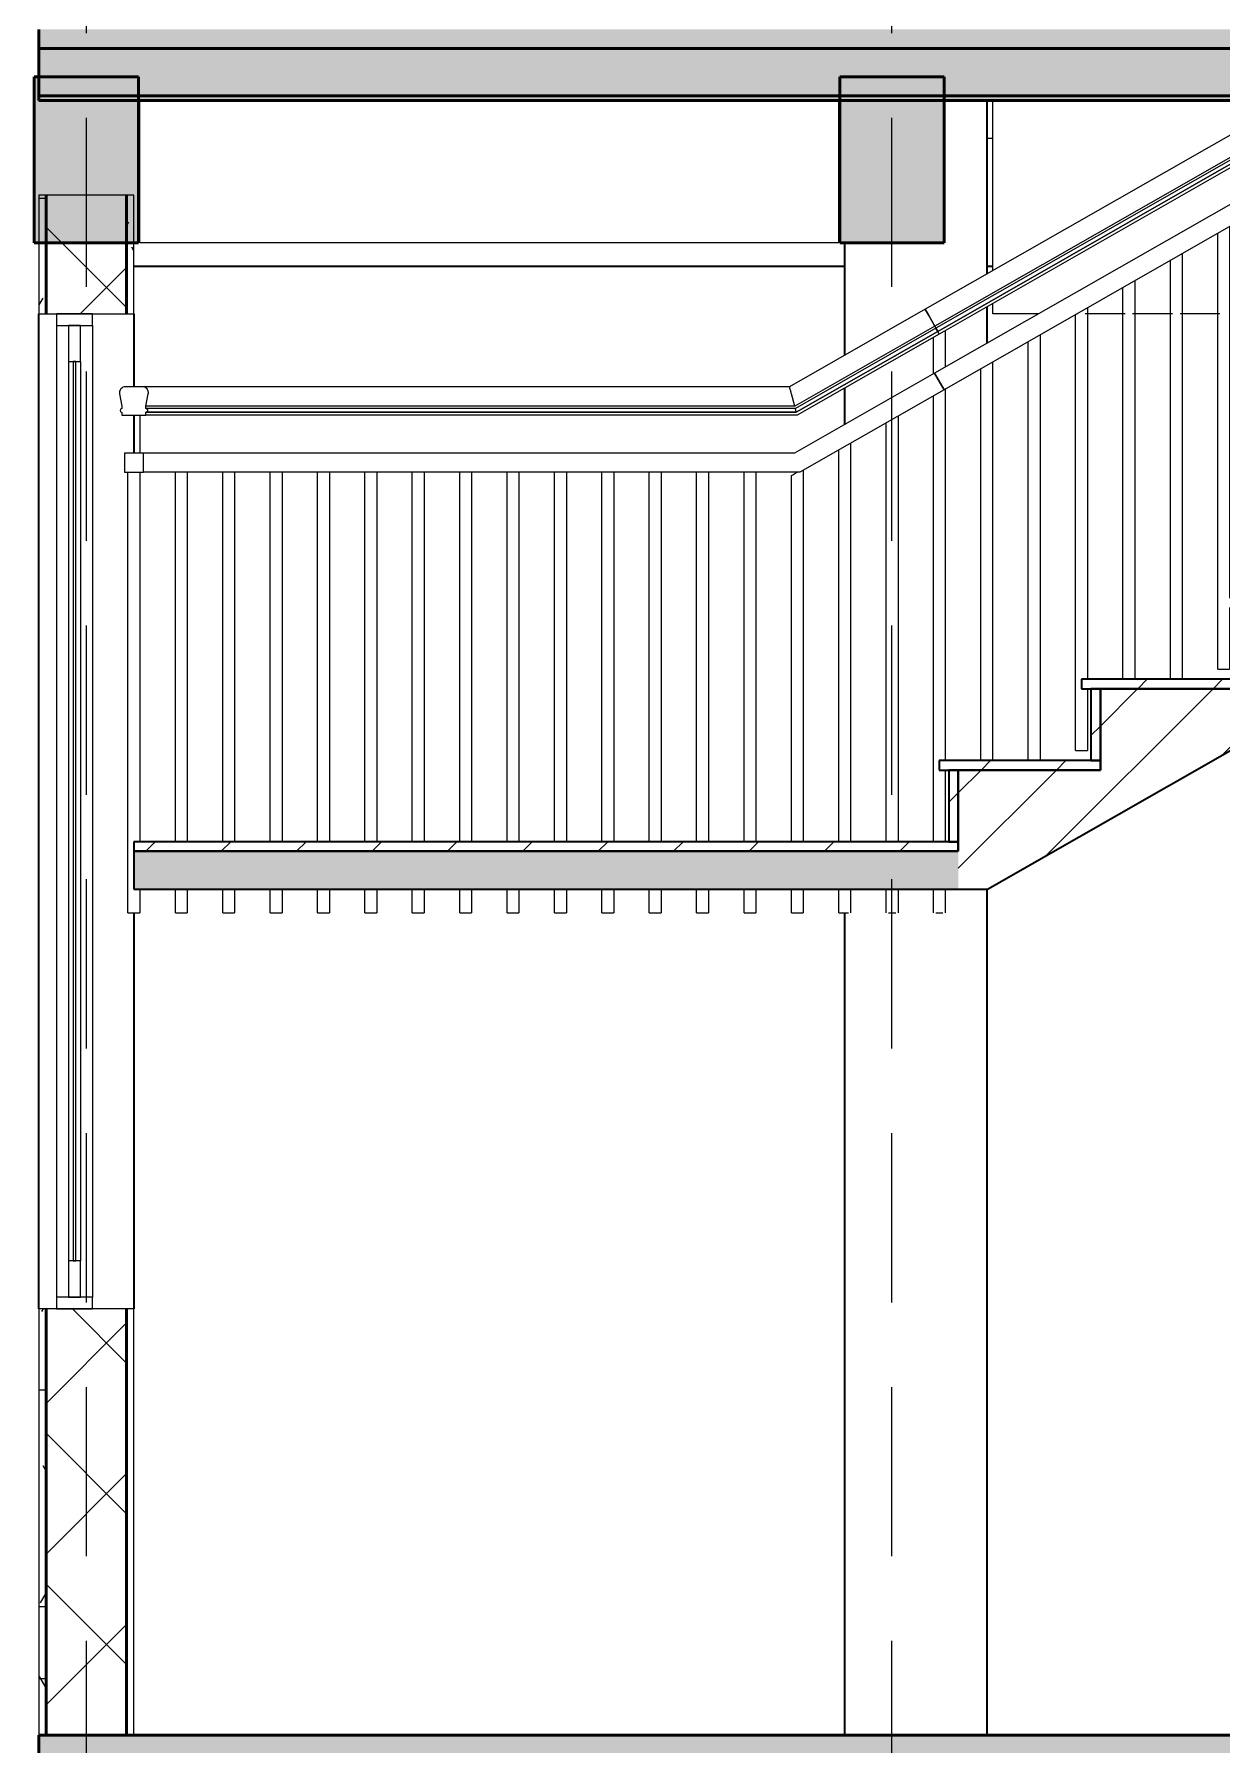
# Model space of a CAD drawing. Header units: millimetres. Extents: x -31177 to 43935, y -145912 to 20306.
# Drawn here: x -15010 to -12504, y -66120 to -62510 of the extents above; entities that cross this region are included whole.
import ezdxf

# ---------------------------------------------------------------- set-up
doc = ezdxf.new("R2010")
doc.units = ezdxf.units.MM
doc.linetypes.add('Hidden', pattern=[535.78125, 357.1875, -178.59375])
for name, color, linetype, lineweight in [('A-FLOR', 7, 'Continuous', 18), ('A-FLOR-HRAL', 2, 'Continuous', 18), ('A-FLOR-MCUT', 7, 'Continuous', 50), ('A-FLOR-PATT', 8, 'Continuous', 50), ('A-GLAZ', 4, 'Continuous', 25), ('A-WALL', 7, 'Continuous', 35), ('A-WALL-PATT', 8, 'Continuous', 25), ('S-BEAM', 7, 'Continuous', 18), ('S-COLS', 7, 'Continuous', 35), ('S-GRID', 1, 'Continuous', 9), ('S-STRS', 2, 'Continuous', 25)]:
    doc.layers.add(name, color=color, linetype=linetype, lineweight=lineweight)
pattern_1 = [(0, (-5629.864, -63999.29), (304.8, 76.2), [25.146, -203.454, 25.146, -203.454, -1219.2]), (0, (-5629.864, -63999.29), (304.8, 76.2), [-457.2, 25.146, -432.054, 25.146, -203.454, -533.4]), (0, (-5629.864, -63999.29), (304.8, 76.2), [-1143, 25.146, -127.254, 25.146, -355.854]), (120, (-5515.564, -63961.19), (-218.39114, 225.86454), [25.146, -203.454, 25.146, -203.454, -1219.2]), (120, (-5515.564, -63961.19), (-218.39114, 225.86454), [-457.2, 25.146, -432.054, 25.146, -203.454, -533.4]), (120, (-5515.564, -63961.19), (-218.39114, 225.86454), [-1143, 25.146, -127.254, 25.146, -355.854]), (240, (-5477.464, -63808.79), (-86.40886, -302.06454), [25.146, -203.454, 25.146, -203.454, -1219.2]), (240, (-5477.464, -63808.79), (-86.40886, -302.06454), [-457.2, 25.146, -432.054, 25.146, -203.454, -533.4]), (240, (-5477.464, -63808.79), (-86.40886, -302.06454), [-1143, 25.146, -127.254, 25.146, -355.854])]
pattern_2 = [(45, (-5629.86, -63999.29), (-79.5495, 79.5495), [])]

# ---------------------------------------------------------------- blocks, each defined once
blk = doc.blocks.new('CUA SO 2 CANH NHOM KINH O O THOANG - K3_3100x2100-V18-MẶT CẮT 3-3')
at = {"layer": 'A-GLAZ'}
for p, q in [((-14887, 6900), (-14963, 6900)), ((-14963, 6900), (-14963, 6875)), ((-14887, 6875), (-14887, 6900)), ((-14963, 6875), (-14887, 6875)), ((-14912.5, 6875), (-14937.5, 6875)), ((-14937.5, 6875), (-14937.5, 6799)), ((-14912.5, 6799), (-14912.5, 6875)), ((-14937.5, 6799), (-14912.5, 6799)), ((-14922.5, 6799), (-14927.5, 6799)), ((-14927.5, 6799), (-14927.5, 4901)), ((-14922.5, 4901), (-14922.5, 6799)), ((-14912.5, 4901), (-14937.5, 4901)), ((-14937.5, 4901), (-14937.5, 4825)), ((-14927.5, 4901), (-14922.5, 4901)), ((-14912.5, 4825), (-14912.5, 4901)), ((-14887, 4825), (-14963, 4825)), ((-14963, 4825), (-14963, 4800)), ((-14937.5, 4825), (-14912.5, 4825)), ((-14887, 4800), (-14887, 4825)), ((-14963, 4800), (-14887, 4800))]:
    blk.add_line(p, q, dxfattribs=at)
at = {"layer": 'A-GLAZ', "lineweight": 18}
for p, q in [((-14963, 6875), (-14963, 4825)), ((-14887, 6875), (-14887, 4825)), ((-14937.5, 6799), (-14937.5, 4901)), ((-14912.5, 6799), (-14912.5, 4901))]:
    blk.add_line(p, q, dxfattribs=at)
blk = doc.blocks.new('Railing - 25mm-2368058-MẶT CẮT 3-3')
at = {"layer": 'A-FLOR-HRAL'}
blk.add_line((-14787.1, 2850), (-14787.1, 2770), dxfattribs=at)
blk = doc.blocks.new('Railing - 25mm-2368085-MẶT CẮT 3-3')
at = {"layer": 'A-FLOR-HRAL'}
for p, q in [((-13087.5, 6864.3), (-13087.5, 6787.3)), ((-13112.5, 6773), (-13112.5, 6850)), ((-13112.5, 5785.7), (-13112.5, 6727)), ((-13087.5, 6741.3), (-13087.5, 5957.1)), ((-13087.5, 5937.1), (-13087.5, 5785.7)), ((-13112.5, 5635.7), (-13112.5, 5685.7)), ((-13087.5, 5685.7), (-13087.5, 5635.7)), ((-13107.7, 5635.7), (-13100, 5635.7)), ((-13100, 5635.7), (-13092.3, 5635.7))]:
    blk.add_line(p, q, dxfattribs=at)
blk = doc.blocks.new('Railing - 25mm-2368067-MẶT CẮT 3-3')
at = {"layer": 'A-FLOR-HRAL'}
for p, q in [((-14812.1, 1800), (-14812.1, 2730)), ((-14787.1, 2730), (-14787.1, 1950)), ((-14787.1, 1850), (-14787.1, 1800)), ((-14812.1, 1800), (-14787.1, 1800))]:
    blk.add_line(p, q, dxfattribs=at)
blk = doc.blocks.new('Railing - 25mm-V3-MẶT CẮT 3-3')
at = {"layer": 'A-FLOR-HRAL'}
for p, q in [((-14712.1, 1950), (-14712.1, 2730)), ((-14687.1, 2730), (-14687.1, 1950)), ((-14712.1, 1800), (-14712.1, 1850)), ((-14687.1, 1850), (-14687.1, 1800)), ((-14712.1, 1800), (-14699.6, 1800)), ((-14699.6, 1800), (-14687.1, 1800))]:
    blk.add_line(p, q, dxfattribs=at)
blk = doc.blocks.new('Railing - 25mm-2368410-MẶT CẮT 3-3')
at = {"layer": 'A-FLOR-HRAL'}
for p, q in [((-13412.1, 5785.7), (-13412.1, 6558.8)), ((-13387.1, 6570.1), (-13387.1, 5785.7)), ((-13412.1, 5635.7), (-13412.1, 5685.7)), ((-13387.1, 5685.7), (-13387.1, 5635.7)), ((-13412.1, 5635.7), (-13399.6, 5635.7)), ((-13399.6, 5635.7), (-13387.1, 5635.7))]:
    blk.add_line(p, q, dxfattribs=at)
at = {"layer": 'A-FLOR-HRAL', "flags": 128}
blk.add_lwpolyline([(-13412.1, 6558.8), (-13411.8, 6559), (-13409.4, 6560.4), (-13405, 6562.8), (-13400, 6565.7)], dxfattribs=at)
blk = doc.blocks.new('Railing - 25mm-2368412-MẶT CẮT 3-3')
at = {"layer": 'A-FLOR-HRAL'}
for p, q in [((-13312.1, 5785.7), (-13312.1, 6612.9)), ((-13287.1, 6627.2), (-13287.1, 5785.7)), ((-13312.1, 5635.7), (-13312.1, 5685.7)), ((-13287.1, 5685.7), (-13287.1, 5635.7)), ((-13312.1, 5635.7), (-13299.6, 5635.7)), ((-13299.6, 5635.7), (-13291.9, 5635.7))]:
    blk.add_line(p, q, dxfattribs=at)
blk = doc.blocks.new('Railing - 25mm-2368414-MẶT CẮT 3-3')
at = {"layer": 'A-FLOR-HRAL'}
for p, q in [((-13187.1, 6684.3), (-13187.1, 5785.7)), ((-13212.1, 5785.7), (-13212.1, 6670.1)), ((-13212.1, 5635.7), (-13212.1, 5685.7)), ((-13187.1, 5685.7), (-13187.1, 5635.7)), ((-13207.3, 5635.7), (-13199.6, 5635.7)), ((-13199.6, 5635.7), (-13191.9, 5635.7))]:
    blk.add_line(p, q, dxfattribs=at)
blk = doc.blocks.new('Railing - 25mm-2368061-MẶT CẮT 3-3')
at = {"layer": 'A-FLOR-HRAL'}
for p, q in [((-12987.5, 6798.4), (-12987.5, 5957.1)), ((-13012.5, 5957.1), (-13012.5, 6784.1))]:
    blk.add_line(p, q, dxfattribs=at)
blk = doc.blocks.new('Railing - 25mm-2368063-MẶT CẮT 3-3')
at = {"layer": 'A-FLOR-HRAL'}
for p, q in [((-12912.5, 5957.1), (-12912.5, 6841.3)), ((-12887.5, 6855.5), (-12887.5, 5957.1))]:
    blk.add_line(p, q, dxfattribs=at)
blk = doc.blocks.new('Railing - 25mm-2368065-MẶT CẮT 3-3')
at = {"layer": 'A-FLOR-HRAL'}
for p, q in [((-12812.5, 5978.6), (-12812.5, 6898.4)), ((-12787.5, 6912.7), (-12787.5, 6128.6)), ((-12787.5, 6108.4), (-12787.5, 5978.6)), ((-12812.5, 5978.6), (-12800, 5978.6)), ((-12800, 5978.6), (-12787.5, 5978.6))]:
    blk.add_line(p, q, dxfattribs=at)
blk = doc.blocks.new('Railing - 25mm-V21-MẶT CẮT 3-3')
at = {"layer": 'A-FLOR-HRAL'}
for p, q in [((-12487.5, 7084.1), (-12487.5, 6300)), ((-12512.5, 6150), (-12512.5, 7069.8)), ((-12487.5, 6280), (-12487.5, 6150)), ((-12512.5, 6150), (-12500, 6150)), ((-12500, 6150), (-12487.5, 6150))]:
    blk.add_line(p, q, dxfattribs=at)
blk = doc.blocks.new('Railing - Railing-2370128-MẶT CẮT 3-3')
at = {"layer": 'A-FLOR-HRAL'}
for p, q in [((-12359.1, 7350), (-13129.9, 6909.5)), ((-12102.8, 7350), (-13109.9, 6774.5)), ((-12275.9, 7350), (-13109.5, 6873.7)), ((-12266.2, 7350), (-13107.1, 6869.5)), ((-12266.2, 7350), (-13107.1, 6869.5)), ((-13103.3, 6862.9), (-12250.9, 7350)), ((-12250.9, 7350), (-13103.3, 6862.9)), ((-12237.5, 7350), (-13100, 6857.1)), ((-12022.2, 7350), (-13090.1, 6739.8)), ((-13129.9, 6909.5), (-13416, 6746)), ((-13122.4, 6896.4), (-13129.9, 6909.5)), ((-13129.9, 6909.5), (-13122.4, 6896.4)), ((-13122.4, 6896.4), (-13109.5, 6873.7)), ((-13109.5, 6873.7), (-13122.4, 6896.4)), ((-13109.5, 6873.7), (-13405.1, 6704.8)), ((-13107.1, 6869.5), (-13403.8, 6699.9)), ((-13107.1, 6869.5), (-13403.8, 6699.9)), ((-13401.8, 6692.3), (-13103.3, 6862.9)), ((-13103.3, 6862.9), (-13401.8, 6692.3)), ((-13109.5, 6873.7), (-13107.1, 6869.5)), ((-13107.1, 6869.5), (-13109.5, 6873.7)), ((-13103.3, 6862.9), (-13107.1, 6869.5)), ((-13107.1, 6869.5), (-13103.3, 6862.9)), ((-13103.3, 6862.9), (-13100, 6857.1)), ((-13100, 6857.1), (-13103.3, 6862.9)), ((-13100, 6857.1), (-13400, 6685.7)), ((-13109.9, 6774.5), (-13405.3, 6605.7)), ((-13109.9, 6774.5), (-13090.1, 6739.8)), ((-13090.1, 6739.8), (-13109.9, 6774.5)), ((-13416, 6746), (-14781.6, 6746)), ((-13405.1, 6704.8), (-13412, 6730.9)), ((-13090.1, 6739.8), (-13394.7, 6565.7)), ((-13405.1, 6704.8), (-14774.2, 6704.8)), ((-13403.8, 6699.9), (-14774.2, 6699.9)), ((-13403.8, 6699.9), (-14774.2, 6699.9)), ((-14774.2, 6692.3), (-13401.8, 6692.3)), ((-13401.8, 6692.3), (-14774.2, 6692.3)), ((-13400, 6685.7), (-14774.2, 6685.7)), ((-13405.3, 6605.7), (-14779.6, 6605.7)), ((-13394.7, 6565.7), (-14779.6, 6565.7))]:
    blk.add_line(p, q, dxfattribs=at)
at = {"layer": 'A-FLOR-HRAL', "lineweight": 25}
for p, q in [((-14830, 6730.9), (-14825, 6704.8)), ((-14781.6, 6746), (-14817.6, 6746)), ((-14774.2, 6704.8), (-14769.2, 6730.9)), ((-14825, 6704.8), (-14825, 6699.9)), ((-14825, 6692.3), (-14825, 6685.7)), ((-14825, 6685.7), (-14774.2, 6685.7)), ((-14774.2, 6699.9), (-14774.2, 6704.8)), ((-14774.2, 6685.7), (-14774.2, 6692.3)), ((-14819.6, 6605.7), (-14819.6, 6565.7)), ((-14779.6, 6605.7), (-14819.6, 6605.7)), ((-14779.6, 6565.7), (-14779.6, 6605.7)), ((-14819.6, 6565.7), (-14779.6, 6565.7))]:
    blk.add_line(p, q, dxfattribs=at)
at = {"layer": 'A-FLOR-HRAL', "flags": 128}
for points in [[(-14772, 6741.6), (-14772.9, 6742.6), (-14775.5, 6744.5), (-14778.5, 6745.6), (-14781.6, 6746)], [(-14769.2, 6730.9), (-14769, 6734.1), (-14769.6, 6737.3), (-14770.9, 6740.1), (-14771.7, 6741.3)], [(-14774.2, 6692.3), (-14773.2, 6692.5), (-14772.3, 6692.9), (-14771.5, 6693.5), (-14770.9, 6694.2), (-14770.5, 6695.2), (-14770.4, 6696.1), (-14770.5, 6697.1), (-14770.9, 6698), (-14771.5, 6698.8), (-14772.3, 6699.4), (-14773.2, 6699.8), (-14774.2, 6699.9)]]:
    blk.add_lwpolyline(points, dxfattribs=at)
at = {"layer": 'A-FLOR-HRAL', "lineweight": 25}
for centre, radius, start, end in [((-14817.6, 6733.3), 12.7, 90, 190.8855), ((-14781.6, 6733.3), 12.7, 349.1145, 90), ((-14825, 6696.1), 3.8, 90, 270), ((-14774.2, 6696.1), 3.8, 270, 90)]:
    blk.add_arc(centre, radius, start, end, dxfattribs=at)
at = {"layer": 'A-FLOR-HRAL'}
for points, knots in [([(-13412, 6730.9), (-13412.3, 6732), (-13412.9, 6734.1), (-13413.7, 6737.3), (-13414.5, 6740.2), (-13415.4, 6743.5), (-13415.9, 6745.6), (-13416, 6746), (-13416, 6746)], [0, 0, 0, 0, 0.142857, 0.285714, 0.428571, 0.571429, 0.857143, 1, 1, 1, 1]), ([(-13401.8, 6692.3), (-13401.8, 6692.3), (-13401.8, 6692.6), (-13402, 6693.4), (-13402.3, 6694.2), (-13402.5, 6695.2), (-13402.8, 6696.1), (-13403, 6697.1), (-13403.3, 6698.1), (-13403.5, 6698.9), (-13403.7, 6699.5), (-13403.8, 6699.9), (-13403.8, 6699.9), (-13403.8, 6699.9)], [0, 0, 0, 0, 0.166667, 0.25, 0.333333, 0.416667, 0.5, 0.583333, 0.666667, 0.75, 0.833333, 0.916667, 1, 1, 1, 1])]:
    blk.add_open_spline(points, degree=3, knots=knots, dxfattribs=at)
for name, p in [('Railing - 25mm-V21-MẶT CẮT 3-3', (0, 0)), ('Railing - 25mm-2368063-MẶT CẮT 3-3', (300, 171.4)), ('Railing - 25mm-2368061-MẶT CẮT 3-3', (300, 171.4)), ('Railing - 25mm-2368065-MẶT CẮT 3-3', (0, 0)), ('Railing - 25mm-2368085-MẶT CẮT 3-3', (0, 0)), ('Railing - 25mm-2368063-MẶT CẮT 3-3', (0, 0)), ('Railing - 25mm-2368061-MẶT CẮT 3-3', (0, 0)), ('Railing - 25mm-2368058-MẶT CẮT 3-3', (0, 3835.7)), ('Railing - 25mm-2368414-MẶT CẮT 3-3', (0, 0)), ('Railing - 25mm-2368412-MẶT CẮT 3-3', (0, 0)), ('Railing - 25mm-2368067-MẶT CẮT 3-3', (0, 3835.7)), ('Railing - 25mm-V3-MẶT CẮT 3-3', (0, 3835.7)), ('Railing - 25mm-V3-MẶT CẮT 3-3', (100, 3835.7)), ('Railing - 25mm-V3-MẶT CẮT 3-3', (200, 3835.7)), ('Railing - 25mm-V3-MẶT CẮT 3-3', (300, 3835.7)), ('Railing - 25mm-V3-MẶT CẮT 3-3', (400, 3835.7)), ('Railing - 25mm-V3-MẶT CẮT 3-3', (500, 3835.7)), ('Railing - 25mm-V3-MẶT CẮT 3-3', (600, 3835.7)), ('Railing - 25mm-V3-MẶT CẮT 3-3', (700, 3835.7)), ('Railing - 25mm-V3-MẶT CẮT 3-3', (800, 3835.7)), ('Railing - 25mm-V3-MẶT CẮT 3-3', (900, 3835.7)), ('Railing - 25mm-V3-MẶT CẮT 3-3', (1000, 3835.7)), ('Railing - 25mm-V3-MẶT CẮT 3-3', (1100, 3835.7)), ('Railing - 25mm-V3-MẶT CẮT 3-3', (1200, 3835.7)), ('Railing - 25mm-2368410-MẶT CẮT 3-3', (0, 0))]:
    blk.add_blockref(name, p)
blk = doc.blocks.new('dam betong - 220X350-2382505-MẶT CẮT 3-3')
at = {"layer": 'S-BEAM'}
blk.add_hatch(color=256, dxfattribs=at).paths.add_polyline_path([(-14790, 3450), (-14790, 3800), (-15010, 3800), (-15010, 3450), (-14962.4, 3450)])
at = {"layer": 'S-BEAM', "lineweight": 50}
for p, q in [((-14790, 3800), (-15010, 3800)), ((-15010, 3800), (-15010, 3450)), ((-14790, 3450), (-14790, 3800)), ((-15010, 3450), (-14790, 3450))]:
    blk.add_line(p, q, dxfattribs=at)
blk = doc.blocks.new('M_Concrete-Rectangular-Column - COT220X300-V53-MẶT CẮT 3-3')
at = {"layer": 'S-COLS'}
for p, q in [((-13000, 7350), (-13000, 6983.7)), ((-13300, 7050), (-13300, 6812.3)), ((-13000, 6914.3), (-13000, 6837.3)), ((-13300, 6742.9), (-13300, 6665.9)), ((-13000, 5685.7), (-13000, 3900)), ((-13300, 5635.7), (-13300, 3900))]:
    blk.add_line(p, q, dxfattribs=at)

msp = doc.modelspace()

# ---------------------------------------------------------------- hatches: boundary and pattern name
at = {"layer": 'A-FLOR-PATT'}
for points in [[(-226.4, -62540), (100.4, -62540), (100.4, -62500), (-15000, -62500), (-15000, -62540), (-553.9, -62540)], [(-10459.7, -62640), (100.4, -62640), (100.4, -62540), (-15000, -62540), (-15000, -62640), (-10541.6, -62640)], [(-62.7, -66140), (100.4, -66140), (100.4, -66100), (-15000, -66100), (-15000, -66140), (-226.4, -66140)]]:
    msp.add_hatch(color=256, dxfattribs=at).paths.add_polyline_path(points)
at = {"layer": 'A-FLOR-PATT', "lineweight": 18}
msp.add_hatch(color=256, dxfattribs=at).paths.add_polyline_path([(100.4, -62650), (100.4, -62640), (-15000, -62640), (-15000, -62650), (-62.7, -62650)])
at = {"layer": 'A-WALL-PATT', "lineweight": 18}
h = msp.add_hatch(dxfattribs=at)
h.set_pattern_fill('FP_1', color=256, style=0, pattern_type=2)
h.set_pattern_definition(pattern_1)
h.paths.add_polyline_path([(-14985, -66100), (-14985, -65200), (-15000, -65200), (-15000, -66100)])
h.paths.add_polyline_path([(-14985, -63100), (-14985, -62850), (-15000, -62850), (-15000, -63100)])
h = msp.add_hatch(dxfattribs=at)
h.set_pattern_fill('FP_2', color=256, style=0, pattern_type=2)
h.set_pattern_definition([(45, (-5629.86, -63999.3), (-159.099, 159.099), []), (135, (-5629.86, -63999.3), (-159.099, -159.099), [])])
h.paths.add_polyline_path([(-14962.4, -66100), (-14815, -66100), (-14815, -65200), (-14985, -65200), (-14985, -66100)])
h.paths.add_polyline_path([(-14815, -63100), (-14815, -62850), (-14985, -62850), (-14985, -63100), (-14962.4, -63100)])
h = msp.add_hatch(dxfattribs=at)
h.set_pattern_fill('FP_1', color=256, style=0, pattern_type=2)
h.set_pattern_definition(pattern_1)
h.paths.add_polyline_path([(-14800, -66100), (-14800, -65200), (-14815, -65200), (-14815, -66100)])
h.paths.add_polyline_path([(-14800, -63100), (-14800, -62850), (-14815, -62850), (-14815, -63100)])
at = {"layer": 'S-BEAM'}
msp.add_hatch(color=256, dxfattribs=at).paths.add_polyline_path([(-13161.3, -62950), (-13090, -62950), (-13090, -62600), (-13310, -62600), (-13310, -62950)])
at = {"layer": 'S-STRS', "lineweight": 18}
h = msp.add_hatch(dxfattribs=at)
h.set_pattern_fill('FP_3', color=256, style=0, pattern_type=2)
h.set_pattern_definition(pattern_2)
h.paths.add_polyline_path([(-13060, -64314.3), (-12997.6, -64313.8), (-10100, -62658), (-10100, -62520), (-10360, -62520), (-10360, -62691.4), (-10660, -62691.4), (-10660, -62862.9), (-10960, -62862.9), (-10960, -63034.3), (-11260, -63034.3), (-11260, -63205.7), (-11560, -63205.7), (-11560, -63377.1), (-11860, -63377.1), (-11860, -63548.6), (-12160, -63548.6), (-12160, -63720), (-12460, -63720), (-12460, -63891.4), (-12760, -63891.6), (-12760, -64062.9), (-13060, -64062.9), (-13060, -64288.7)])
h = msp.add_hatch(dxfattribs=at)
h.set_pattern_fill('FP_3', color=256, style=0, pattern_type=2)
h.set_pattern_definition(pattern_2)
h.paths.add_polyline_path([(-12506.4, -63891.4), (-12460, -63891.4), (-12460, -63871.4), (-12800, -63871.4), (-12800, -63891.4), (-12588.2, -63891.4)])
h = msp.add_hatch(dxfattribs=at)
h.set_pattern_fill('FP_3', color=256, style=0, pattern_type=2)
h.set_pattern_definition(pattern_2)
h.paths.add_polyline_path([(-12760, -64042.9), (-12760, -63891.4), (-12780, -63891.6), (-12780, -64042.9)])
h = msp.add_hatch(dxfattribs=at)
h.set_pattern_fill('FP_3', color=256, style=0, pattern_type=2)
h.set_pattern_definition(pattern_2)
h.paths.add_polyline_path([(-12760, -64062.9), (-12760, -64042.9), (-13100, -64042.9), (-13100, -64062.9), (-12833.8, -64062.9)])
h = msp.add_hatch(dxfattribs=at)
h.set_pattern_fill('FP_3', color=256, style=0, pattern_type=2)
h.set_pattern_definition(pattern_2)
h.paths.add_polyline_path([(-13079.4, -64214.3), (-13060, -64214.3), (-13060, -64062.9), (-13080, -64062.9), (-13080, -64214.3)])
h = msp.add_hatch(dxfattribs=at)
h.set_pattern_fill('FP_3', color=256, style=0, pattern_type=2)
h.set_pattern_definition(pattern_2)
h.paths.add_polyline_path([(-14800, -64234.3), (-13060, -64234.3), (-13060, -64214.3), (-14800, -64214.3), (-14800, -64222.5)])
at = {"layer": 'S-STRS'}
msp.add_hatch(color=256, dxfattribs=at).paths.add_polyline_path([(-14800, -64314.3), (-13060, -64314.3), (-13060, -64234.3), (-14800, -64234.3), (-14800, -64288.7)])

# ---------------------------------------------------------------- linework, layer by layer
at = {"layer": 'A-FLOR', "color": 250, "lineweight": 50}
for p, q in [((-15000, -62500), (-15000, -62650)), ((-15000, -62650), (100.4, -62650)), ((100.4, -66100), (-15000, -66100)), ((-15000, -66100), (-15000, -66250))]:
    msp.add_line(p, q, dxfattribs=at)
at = {"layer": 'A-FLOR'}
msp.add_line((-12987.3, -62730), (-13000, -62730), dxfattribs=at)
at = {"layer": 'A-FLOR-MCUT'}
for p, q in [((100.4, -62540), (-15000, -62540)), ((100.4, -62640), (-15000, -62640))]:
    msp.add_line(p, q, dxfattribs=at)
at = {"layer": 'A-WALL', "lineweight": 25}
for p, q in [((-14800, -62850), (-15000, -62850)), ((-15000, -62850), (-15000, -63100)), ((-14800, -63100), (-14800, -62850)), ((-15000, -63100), (-14800, -63100)), ((-14800, -65200), (-15000, -65200)), ((-15000, -65200), (-15000, -66100)), ((-14800, -66100), (-14800, -65200))]:
    msp.add_line(p, q, dxfattribs=at)
at = {"layer": 'A-WALL', "lineweight": 50}
for p, q in [((-14985, -62850), (-14985, -63100)), ((-14815, -62850), (-14815, -63100)), ((-14985, -65200), (-14985, -66100)), ((-14815, -65200), (-14815, -66100))]:
    msp.add_line(p, q, dxfattribs=at)
at = {"layer": 'A-WALL'}
for p, q in [((-13300, -63000), (-14800, -63000)), ((-12987.3, -63000), (-13000, -63000)), ((-15000, -65200), (-15000, -63100)), ((-14800, -63100), (-14800, -63254)), ((-14800, -63314.3), (-14800, -63394.3)), ((-14800, -64364.3), (-14800, -65200))]:
    msp.add_line(p, q, dxfattribs=at)
at = {"layer": 'S-BEAM', "lineweight": 50}
for p, q in [((-13090, -62600), (-13310, -62600)), ((-13310, -62600), (-13310, -62950)), ((-13090, -62950), (-13090, -62600)), ((-13310, -62950), (-13090, -62950))]:
    msp.add_line(p, q, dxfattribs=at)
at = {"layer": 'S-BEAM'}
for p, q in [((-14787.3, -62950), (-14787.3, -62650)), ((-13312.7, -62650), (-13312.7, -62950)), ((-12987.3, -63009), (-12987.3, -62650)), ((-13312.7, -62950), (-14787.3, -62950)), ((-12987.3, -63100), (-12987.3, -63078.5)), ((-12890.3, -63100), (-12987.3, -63100)), ((-12808, -63100), (-12809.7, -63100)), ((-12707.9, -63100), (-12792, -63100)), ((-12607.9, -63100), (-12692.1, -63100)), ((-12507.9, -63100), (-12592.1, -63100))]:
    msp.add_line(p, q, dxfattribs=at)
at = {"layer": 'S-GRID', "linetype": 'Hidden'}
for p, q in [((-14900, -73223.2), (-14900, -52442.8)), ((-13200, -73223.2), (-13200, -52442.8))]:
    msp.add_line(p, q, dxfattribs=at)
at = {"layer": 'S-STRS', "lineweight": 35}
for p, q in [((-12998.4, -64314.3), (-10100, -62658)), ((-12460, -63871.4), (-12800, -63871.4)), ((-12800, -63871.4), (-12800, -63891.4)), ((-12800, -63891.4), (-12460, -63891.4)), ((-12780, -63891.4), (-12780, -64042.9)), ((-12760, -63891.4), (-12780, -63891.4)), ((-12460, -63891.4), (-12760, -63891.4)), ((-12760, -63891.4), (-12760, -64062.9)), ((-12760, -64042.9), (-12760, -63891.4)), ((-12760, -64042.9), (-13100, -64042.9)), ((-13100, -64042.9), (-13100, -64062.9)), ((-13100, -64062.9), (-12760, -64062.9)), ((-13080, -64062.9), (-13080, -64214.3)), ((-13060, -64062.9), (-13080, -64062.9)), ((-12760, -64062.9), (-13060, -64062.9)), ((-13060, -64062.9), (-13060, -64234.3)), ((-13060, -64214.3), (-13060, -64062.9)), ((-12780, -64042.9), (-12760, -64042.9)), ((-12760, -64062.9), (-12760, -64042.9)), ((-13060, -64214.3), (-14800, -64214.3)), ((-14800, -64214.3), (-14800, -64234.3)), ((-13080, -64214.3), (-13060, -64214.3)), ((-13060, -64234.3), (-13060, -64214.3)), ((-13060, -64234.3), (-14800, -64234.3)), ((-14800, -64234.3), (-14800, -64314.3)), ((-14800, -64234.3), (-13060, -64234.3)), ((-14800, -64314.3), (-13060, -64314.3)), ((-13060, -64314.3), (-12998.4, -64314.3))]:
    msp.add_line(p, q, dxfattribs=at)

# ---------------------------------------------------------------- block references
at = {"layer": 'A-FLOR-HRAL'}
msp.add_blockref('Railing - Railing-2370128-MẶT CẮT 3-3', (0, -70000), dxfattribs=at)
at = {"layer": 'A-GLAZ', "lineweight": 18}
msp.add_blockref('CUA SO 2 CANH NHOM KINH O O THOANG - K3_3100x2100-V18-MẶT CẮT 3-3', (0, -70000), dxfattribs=at)
at = {"layer": 'S-BEAM'}
msp.add_blockref('dam betong - 220X350-2382505-MẶT CẮT 3-3', (0, -66400), dxfattribs=at)
at = {"layer": 'S-COLS'}
msp.add_blockref('M_Concrete-Rectangular-Column - COT220X300-V53-MẶT CẮT 3-3', (0, -70000), dxfattribs=at)

doc.saveas('drawing.dxf')
